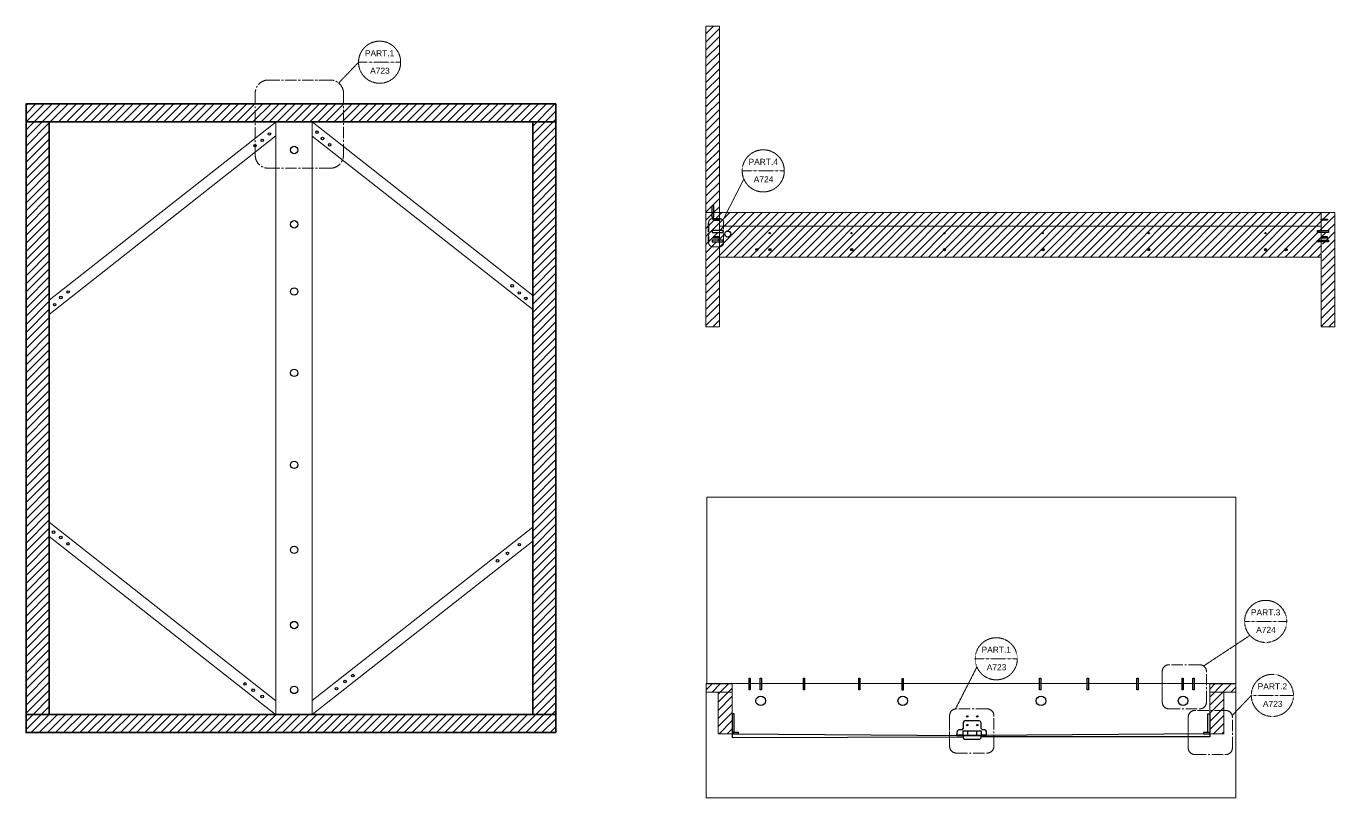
# Model space of a CAD drawing. Header units: millimetres. Extents: x 3542 to 25387, y 4250 to 11307.
# Drawn here: x 3542 to 7891, y 6790 to 9356 of the extents above; entities that cross this region are included whole.
import ezdxf
from ezdxf.enums import TextEntityAlignment as Align

# ---------------------------------------------------------------- set-up
doc = ezdxf.new("R2010")
doc.units = ezdxf.units.MM
doc.linetypes.add('CENTER2', pattern=[1.125, 0.75, -0.125, 0.125, -0.125])
for name, color, linetype, lineweight in [('A-ANNO-SYMB', 3, 'Continuous', 18), ('A-ELEV-MBE', 7, 'Continuous', 18), ('A-SECT-MCUT', 7, 'Continuous', 35)]:
    doc.layers.add(name, color=color, linetype=linetype, lineweight=lineweight)
doc.layers.add('particolari', color=6, linetype='Continuous')
doc.styles.add('ARIAL', font='Arial.ttf')

msp = doc.modelspace()

# ---------------------------------------------------------------- hatches: boundary and pattern name
at = {"layer": 'A-SECT-MCUT', "true_color": 0x636466}
h = msp.add_hatch(dxfattribs=at)
h.set_pattern_fill('ANSI31', color=251, scale=6)
h.paths.add_polyline_path([(5845.7, 9355.7), (5800.7, 9355.7), (5800.7, 8735.7), (5845.7, 8735.7)])
edge = h.paths.add_edge_path()
edge.add_line((5845.7, 8638.2), (5841.8, 8638.2))
edge.add_line((5841.8, 8638.2), (5841.8, 8639.2))
edge.add_arc((5844.7, 8642.7), 4.59, 129.7461, 230.2539, ccw=False)
edge.add_line((5841.8, 8646.3), (5841.8, 8644.5))
edge.add_line((5841.8, 8644.5), (5845.7, 8644.5))
edge.add_line((5845.7, 8644.5), (5845.7, 8651.7))
edge.add_line((5845.7, 8651.7), (5825.1, 8651.7))
edge.add_line((5825.1, 8651.7), (5825.1, 8654.8))
edge.add_line((5825.1, 8654.8), (5845.7, 8654.8))
edge.add_line((5845.7, 8654.8), (5845.7, 8669.7))
edge.add_line((5845.7, 8669.7), (5841.8, 8669.7))
edge.add_line((5841.8, 8669.7), (5841.8, 8670.7))
edge.add_arc((5844.7, 8674.2), 4.59, 129.7461, 230.2539, ccw=False)
edge.add_line((5841.8, 8677.7), (5841.8, 8675.9))
edge.add_line((5841.8, 8675.9), (5845.7, 8675.9))
edge.add_line((5845.7, 8675.9), (5845.7, 8711.2))
edge.add_line((5845.7, 8711.2), (5825.2, 8711.2))
edge.add_line((5825.2, 8711.2), (5825.2, 8714.2))
edge.add_line((5825.2, 8714.2), (5845.7, 8714.2))
edge.add_line((5845.7, 8714.2), (5845.7, 8735.7))
edge.add_line((5845.7, 8735.7), (5826, 8735.7))
edge.add_arc((5822.9, 8739.1), 4.59, 226.7203, 313.2797, ccw=False)
edge.add_line((5819.7, 8735.7), (5800.7, 8735.7))
edge.add_line((5800.7, 8735.7), (5800.7, 8355.7))
edge.add_line((5800.7, 8355.7), (5845.7, 8355.7))
edge.add_line((5845.7, 8355.7), (5845.7, 8638.2))
edge = h.paths.add_edge_path(flags=16)
edge.add_line((5823.6, 8642.5), (5821.3, 8641.3))
edge.add_line((5821.3, 8641.3), (5824, 8639.7))
edge.add_arc((5828.1, 8641.7), 4.59, 170.2914, 206.361, ccw=False)
edge = h.paths.add_edge_path(flags=16)
edge.add_line((5824.2, 8643.3), (5826.6, 8643.3))
edge.add_line((5826.6, 8643.3), (5828.7, 8643.3))
edge.add_line((5828.7, 8643.3), (5831.2, 8643.3))
edge.add_line((5831.2, 8643.3), (5833.3, 8643.3))
edge.add_line((5833.3, 8643.3), (5835.7, 8643.3))
edge.add_line((5835.7, 8643.3), (5837.9, 8643.3))
edge.add_line((5837.9, 8643.3), (5839.7, 8643.3))
edge.add_arc((5842.5, 8641.9), 3.1, -112.9427, 152.1117, ccw=False)
edge.add_line((5841.2, 8639), (5837.5, 8638.2))
edge.add_line((5837.5, 8638.2), (5835.3, 8638.2))
edge.add_line((5835.3, 8638.2), (5834.1, 8639))
edge.add_line((5834.1, 8639), (5831.5, 8639))
edge.add_line((5831.5, 8639), (5829.2, 8639))
edge.add_line((5829.2, 8639), (5826.7, 8639))
edge.add_line((5826.7, 8639), (5825, 8639))
edge.add_arc((5828.6, 8641.9), 4.59, 162.1845, 219.1977, ccw=False)
edge = h.paths.add_edge_path(flags=0)
edge.add_line((5826.2, 8643.1), (5828.2, 8643.1))
edge.add_line((5828.2, 8643.1), (5830.7, 8643.1))
edge.add_line((5830.7, 8643.1), (5832.8, 8643.1))
edge.add_line((5832.8, 8643.1), (5835.3, 8643.1))
edge.add_line((5835.3, 8643.1), (5837.4, 8643.1))
edge.add_line((5837.4, 8643.1), (5837.8, 8643.1))
edge.add_arc((5842.4, 8642.4), 4.59, 171.4919, 223.8817)
edge.add_line((5839.1, 8639.2), (5836.9, 8639.2))
edge.add_line((5836.9, 8639.2), (5834.6, 8639.2))
edge.add_line((5834.6, 8639.2), (5832, 8639.2))
edge.add_line((5832, 8639.2), (5829.6, 8639.2))
edge.add_line((5829.6, 8639.2), (5827.2, 8639.2))
edge.add_line((5827.2, 8639.2), (5826.6, 8639.2))
edge.add_arc((5830.5, 8641.6), 4.59, 161.2785, 211.3425, ccw=False)
edge = h.paths.add_edge_path(flags=16)
edge.add_line((5823.6, 8674), (5821.3, 8672.8))
edge.add_line((5821.3, 8672.8), (5824, 8671.2))
edge.add_arc((5828.1, 8673.2), 4.59, 170.2914, 206.361, ccw=False)
edge = h.paths.add_edge_path(flags=16)
edge.add_line((5824.2, 8674.8), (5826.6, 8674.8))
edge.add_line((5826.6, 8674.8), (5828.7, 8674.8))
edge.add_line((5828.7, 8674.8), (5831.2, 8674.8))
edge.add_line((5831.2, 8674.8), (5833.3, 8674.8))
edge.add_line((5833.3, 8674.8), (5835.7, 8674.8))
edge.add_line((5835.7, 8674.8), (5837.9, 8674.8))
edge.add_line((5837.9, 8674.8), (5839.7, 8674.8))
edge.add_arc((5844.2, 8674), 4.59, 169.7318, 229.4371)
edge.add_line((5841.2, 8670.5), (5838.6, 8670.5))
edge.add_line((5838.6, 8670.5), (5836.4, 8670.5))
edge.add_line((5836.4, 8670.5), (5834.1, 8670.5))
edge.add_line((5834.1, 8670.5), (5831.5, 8670.5))
edge.add_line((5831.5, 8670.5), (5829.2, 8670.5))
edge.add_line((5829.2, 8670.5), (5826.7, 8670.5))
edge.add_line((5826.7, 8670.5), (5825, 8670.5))
edge.add_arc((5828.6, 8673.4), 4.59, 162.1845, 219.1977, ccw=False)
edge = h.paths.add_edge_path(flags=0)
edge.add_line((5826.2, 8674.6), (5828.2, 8674.6))
edge.add_line((5828.2, 8674.6), (5830.7, 8674.6))
edge.add_line((5830.7, 8674.6), (5832.8, 8674.6))
edge.add_line((5832.8, 8674.6), (5835.3, 8674.6))
edge.add_line((5835.3, 8674.6), (5837.4, 8674.6))
edge.add_line((5837.4, 8674.6), (5837.8, 8674.6))
edge.add_arc((5842.4, 8673.9), 4.59, 171.4919, 223.8817)
edge.add_line((5839.1, 8670.7), (5836.9, 8670.7))
edge.add_line((5836.9, 8670.7), (5834.6, 8670.7))
edge.add_line((5834.6, 8670.7), (5832, 8670.7))
edge.add_line((5832, 8670.7), (5829.6, 8670.7))
edge.add_line((5829.6, 8670.7), (5827.2, 8670.7))
edge.add_line((5827.2, 8670.7), (5826.6, 8670.7))
edge.add_arc((5830.5, 8673.1), 4.59, 161.2785, 211.3425, ccw=False)
edge = h.paths.add_edge_path(flags=16)
edge.add_line((5822.6, 8722.9), (5823.8, 8720.6))
edge.add_line((5823.8, 8720.6), (5825.4, 8723.3))
edge.add_arc((5823.4, 8727.4), 4.59, 260.2914, 296.361, ccw=False)
edge = h.paths.add_edge_path(flags=16)
edge.add_line((5821.8, 8723.5), (5821.8, 8726))
edge.add_line((5821.8, 8726), (5821.8, 8728))
edge.add_line((5821.8, 8728), (5821.8, 8730.5))
edge.add_line((5821.8, 8730.5), (5821.8, 8732.6))
edge.add_line((5821.8, 8732.6), (5822, 8734.6))
edge.add_line((5822, 8734.6), (5822, 8732.6))
edge.add_arc((5822.6, 8737.1), 4.59, 262.4601, 319.1903)
edge.add_line((5826.1, 8734.1), (5826.1, 8733.4))
edge.add_line((5826.1, 8733.4), (5826.1, 8730.8))
edge.add_line((5826.1, 8730.8), (5826.1, 8728.5))
edge.add_line((5826.1, 8728.5), (5826.1, 8726))
edge.add_line((5826.1, 8726), (5826.1, 8724.3))
edge.add_arc((5823.2, 8727.9), 4.59, 252.1845, 309.1977, ccw=False)
edge = h.paths.add_edge_path(flags=0)
edge.add_line((5822, 8727.5), (5822, 8730))
edge.add_line((5822, 8730), (5822, 8732.1))
edge.add_arc((5822.8, 8736.7), 4.59, 259.8974, 311.7368)
edge.add_line((5825.9, 8733.2), (5825.9, 8731.3))
edge.add_line((5825.9, 8731.3), (5825.9, 8728.9))
edge.add_line((5825.9, 8728.9), (5825.9, 8726.5))
edge.add_line((5825.9, 8726.5), (5825.9, 8725.9))
edge.add_arc((5823.5, 8729.8), 4.59, 251.2785, 301.3425, ccw=False)
edge.add_line((5822, 8725.5), (5822, 8727.5))
h.paths.add_polyline_path([(7890.7, 8735.7), (7845.7, 8735.7), (7845.7, 8714.2), (7866.1, 8714.2), (7866.1, 8711.2), (7845.7, 8711.2), (7845.7, 8690.7), (7845.7, 8673.6), (7849.3, 8673.6), (7851.3, 8674.8), (7850.9, 8674.8), (7849.3, 8674.6), (7849.3, 8671.6), (7849.1, 8654.8), (7866.2, 8654.8), (7866.2, 8651.7), (7845.7, 8651.7), (7845.7, 8642.1), (7849.3, 8642.1), (7851.3, 8643.3), (7850.9, 8643.3), (7849.3, 8643.1), (7849.3, 8640.2), (7845.7, 8355.7), (7890.7, 8355.7)])
edge = h.paths.add_edge_path(flags=16)
edge.add_line((7867, 8639.7), (7869.7, 8641.3))
edge.add_line((7869.7, 8641.3), (7867.5, 8642.5))
edge.add_arc((7862.9, 8641.7), 4.59, -26.361, 9.7086, ccw=False)
edge = h.paths.add_edge_path(flags=16)
edge.add_line((7863.7, 8639), (7861.2, 8639))
edge.add_line((7861.2, 8639), (7858.9, 8639))
edge.add_line((7858.9, 8639), (7856.2, 8639))
edge.add_line((7856.2, 8639), (7853.9, 8639))
edge.add_line((7853.9, 8639), (7851.8, 8639))
edge.add_line((7851.8, 8639), (7850, 8639.2))
edge.add_line((7850, 8639.2), (7852, 8639.2))
edge.add_arc((7848.7, 8642.4), 4.59, 316.1183, 371.4082)
edge.add_line((7853.2, 8643.3), (7853.6, 8643.3))
edge.add_line((7853.6, 8643.3), (7855.7, 8643.3))
edge.add_line((7855.7, 8643.3), (7858.2, 8643.3))
edge.add_line((7858.2, 8643.3), (7860.3, 8643.3))
edge.add_line((7860.3, 8643.3), (7862.7, 8643.3))
edge.add_line((7862.7, 8643.3), (7864.8, 8643.3))
edge.add_line((7864.8, 8643.3), (7866.8, 8643.3))
edge.add_arc((7862.5, 8641.9), 4.59, -39.1977, 17.8155, ccw=False)
edge.add_line((7866, 8639), (7863.7, 8639))
edge = h.paths.add_edge_path(flags=0)
edge.add_line((7864.9, 8643.1), (7864.5, 8643.1))
edge.add_arc((7860, 8641.8), 4.59, -34.357, 16.0677, ccw=False)
edge.add_line((7863.8, 8639.2), (7864.4, 8639.2))
edge.add_arc((7860.5, 8641.6), 4.59, 328.6575, 378.7215)
edge = h.paths.add_edge_path(flags=0)
edge.add_line((7859.7, 8639.2), (7857.1, 8639.2))
edge.add_line((7857.1, 8639.2), (7854.8, 8639.2))
edge.add_line((7854.8, 8639.2), (7852.6, 8639.2))
edge.add_arc((7849.1, 8642.2), 4.59, 319.5355, 371.0779)
edge.add_line((7853.6, 8643.1), (7855.3, 8643.1))
edge.add_line((7855.3, 8643.1), (7857.8, 8643.1))
edge.add_line((7857.8, 8643.1), (7859.9, 8643.1))
edge.add_line((7859.9, 8643.1), (7862.8, 8643.1))
edge.add_arc((7858.3, 8642), 4.59, -36.5456, 14.2208, ccw=False)
edge.add_line((7862, 8639.2), (7859.7, 8639.2))
edge = h.paths.add_edge_path(flags=16)
edge.add_line((7867, 8671.2), (7869.7, 8672.8))
edge.add_line((7869.7, 8672.8), (7867.5, 8674))
edge.add_arc((7862.9, 8673.2), 4.59, -26.361, 9.7086, ccw=False)
edge = h.paths.add_edge_path(flags=16)
edge.add_line((7863.7, 8670.5), (7861.2, 8670.5))
edge.add_line((7861.2, 8670.5), (7858.9, 8670.5))
edge.add_line((7858.9, 8670.5), (7856.2, 8670.5))
edge.add_line((7856.2, 8670.5), (7853.9, 8670.5))
edge.add_line((7853.9, 8670.5), (7851.8, 8670.5))
edge.add_line((7851.8, 8670.5), (7850, 8670.7))
edge.add_line((7850, 8670.7), (7852, 8670.7))
edge.add_arc((7848.7, 8673.9), 4.59, 316.1183, 371.4082)
edge.add_line((7853.2, 8674.8), (7853.6, 8674.8))
edge.add_line((7853.6, 8674.8), (7855.7, 8674.8))
edge.add_line((7855.7, 8674.8), (7858.2, 8674.8))
edge.add_line((7858.2, 8674.8), (7860.3, 8674.8))
edge.add_line((7860.3, 8674.8), (7862.7, 8674.8))
edge.add_line((7862.7, 8674.8), (7864.8, 8674.8))
edge.add_line((7864.8, 8674.8), (7866.8, 8674.8))
edge.add_arc((7862.5, 8673.4), 4.59, -39.1977, 17.8155, ccw=False)
edge.add_line((7866, 8670.5), (7863.7, 8670.5))
edge = h.paths.add_edge_path(flags=0)
edge.add_line((7864.9, 8674.6), (7864.5, 8674.6))
edge.add_arc((7860, 8673.3), 4.59, -34.357, 16.0677, ccw=False)
edge.add_line((7863.8, 8670.7), (7864.4, 8670.7))
edge.add_arc((7860.5, 8673.1), 4.59, 328.6575, 378.7215)
edge = h.paths.add_edge_path(flags=0)
edge.add_line((7859.7, 8670.7), (7857.1, 8670.7))
edge.add_line((7857.1, 8670.7), (7854.8, 8670.7))
edge.add_line((7854.8, 8670.7), (7852.6, 8670.7))
edge.add_arc((7849.1, 8673.7), 4.59, 319.5355, 371.0779)
edge.add_line((7853.6, 8674.6), (7855.3, 8674.6))
edge.add_line((7855.3, 8674.6), (7857.8, 8674.6))
edge.add_line((7857.8, 8674.6), (7859.9, 8674.6))
edge.add_line((7859.9, 8674.6), (7862.8, 8674.6))
edge.add_arc((7858.3, 8673.5), 4.59, -36.5456, 14.2208, ccw=False)
edge.add_line((7862, 8670.7), (7859.7, 8670.7))
h.paths.add_polyline_path([(5956.6, 8540.6), (5956.6, 8508.5)])
h.paths.add_polyline_path([(7715.2, 8540.4), (7715.2, 8508.5)])
h = msp.add_hatch(dxfattribs=at)
h.set_pattern_fill('ANSI31', color=251, scale=6, angle=-180)
h.paths.add_polyline_path([(5225.1, 7067.1), (5301.9, 7067.1), (5301.9, 9037.2), (5225.1, 9037.2)])
h.paths.add_polyline_path([(3541.9, 7067.1), (3618.8, 7067.1), (3618.8, 9037.2), (3541.9, 9037.2)])
h.paths.add_polyline_path([(3541.9, 9037.2), (5301.9, 9037.2), (5301.9, 9097.1), (5225.1, 9097.1), (3541.9, 9097.1)])
h = msp.add_hatch(dxfattribs=at)
h.set_pattern_fill('ANSI31', color=251, scale=6)
h.paths.add_polyline_path([(5888.3, 7141.3), (5841.6, 7141.3), (5841.6, 7003), (5888.3, 7003)])
h.paths.add_polyline_path([(5888.3, 7141.3), (5888.3, 7168.7), (5801.6, 7168.7), (5801.6, 7141.3)])
h = msp.add_hatch(dxfattribs=at)
h.set_pattern_fill('ANSI31', color=251, scale=6)
h.paths.add_polyline_path([(7521.8, 7141.3), (7475.1, 7141.3), (7475.1, 7003), (7521.8, 7003)])
h.paths.add_polyline_path([(7561.6, 7168.7), (7475.1, 7168.7), (7475.1, 7141.3), (7521.8, 7141.3), (7561.6, 7141.3)])
h = msp.add_hatch(dxfattribs=at)
h.set_pattern_fill('ANSI31', color=251, scale=6, angle=-180)
h.paths.add_polyline_path([(5301.9, 7007.1), (5301.9, 7067.1), (5225.1, 7067.1), (3541.9, 7067.1), (3541.9, 7007.1)])

# ---------------------------------------------------------------- linework, layer by layer
at = {"layer": 'A-ANNO-SYMB', "linetype": 'CENTER2'}
for p, q in [((4646.4, 9235.8), (4580.5, 9166.6)), ((4646.4, 9235.8), (4786.4, 9235.8)), ((5921.3, 8874.6), (6061.3, 8874.6)), ((7590.8, 7376.6), (7730.8, 7376.6)), ((7608.6, 7330), (7455.2, 7228.8)), ((6701.2, 7224.9), (6630, 7085.5)), ((6695.6, 7252.3), (6835.6, 7252.3)), ((7613.2, 7130.5), (7549.7, 7063.8)), ((7613.2, 7130.5), (7753.2, 7130.5))]:
    msp.add_line(p, q, dxfattribs=at)
at = {"layer": 'A-ANNO-SYMB'}
msp.add_line((5926.8, 8847.2), (5857, 8710.3), dxfattribs=at)
at = {"layer": 'A-ANNO-SYMB', "linetype": 'CENTER2', "ltscale": 40}
for p, q in [((5809.6, 8636.2), (5809.6, 8701.9)), ((5845.7, 8716), (5823.6, 8716)), ((5859.7, 8636.2), (5859.7, 8701.9)), ((5845.7, 8622.1), (5823.6, 8622.1))]:
    msp.add_line(p, q, dxfattribs=at)
at = {"layer": 'A-ANNO-SYMB', "color": 251, "linetype": 'Continuous', "true_color": 0x636466}
for p, q in [((5845.7, 8728.3), (5853.1, 8735.7)), ((5845.7, 8701.4), (5880, 8735.7)), ((5845.7, 8620.6), (5960.8, 8735.7)), ((5845.7, 8593.6), (5987.8, 8735.7)), ((5847.2, 8675.9), (5906.9, 8735.7)), ((5866.7, 8587.7), (6014.7, 8735.7)), ((5872.6, 8674.4), (5933.9, 8735.7)), ((5893.6, 8587.7), (6041.6, 8735.7)), ((5920.6, 8587.7), (6068.6, 8735.7)), ((5973.1, 8613.3), (6095.5, 8735.7)), ((5974.5, 8587.7), (6122.5, 8735.7)), ((6001.4, 8587.7), (6149.4, 8735.7)), ((6028.3, 8587.7), (6176.4, 8735.7)), ((6055.3, 8587.7), (6203.3, 8735.7)), ((6082.2, 8587.7), (6230.2, 8735.7)), ((6109.2, 8587.7), (6257.2, 8735.7)), ((6136.1, 8587.7), (6284.1, 8735.7)), ((6163, 8587.7), (6311.1, 8735.7)), ((6190, 8587.7), (6338, 8735.7)), ((6216.9, 8587.7), (6364.9, 8735.7)), ((6243.9, 8587.7), (6391.9, 8735.7)), ((6270.8, 8587.7), (6418.8, 8735.7)), ((6297.7, 8587.7), (6445.8, 8735.7)), ((6324.7, 8587.7), (6472.7, 8735.7)), ((6351.6, 8587.7), (6499.6, 8735.7)), ((6378.6, 8587.7), (6526.6, 8735.7)), ((6405.5, 8587.7), (6553.5, 8735.7)), ((6432.4, 8587.7), (6580.5, 8735.7)), ((6459.4, 8587.7), (6607.4, 8735.7)), ((6486.3, 8587.7), (6634.3, 8735.7)), ((6540.2, 8587.7), (6688.2, 8735.7)), ((6594.1, 8587.7), (6742.1, 8735.7)), ((6595, 8669.4), (6661.3, 8735.7)), ((6595.3, 8615.8), (6715.2, 8735.7)), ((6621, 8587.7), (6769, 8735.7)), ((6648, 8587.7), (6796, 8735.7)), ((6674.9, 8587.7), (6822.9, 8735.7)), ((6701.9, 8587.7), (6849.9, 8735.7)), ((6728.8, 8587.7), (6876.8, 8735.7)), ((6755.7, 8587.7), (6903.8, 8735.7)), ((6782.7, 8587.7), (6930.7, 8735.7)), ((6809.6, 8587.7), (6957.6, 8735.7)), ((6836.6, 8587.7), (6984.6, 8735.7)), ((6863.5, 8587.7), (7011.5, 8735.7)), ((6890.4, 8587.7), (7038.5, 8735.7)), ((6917.4, 8587.7), (7065.4, 8735.7)), ((6944.3, 8587.7), (7092.3, 8735.7)), ((6971.3, 8587.7), (7119.3, 8735.7)), ((6998.2, 8587.7), (7146.2, 8735.7)), ((7025.1, 8587.7), (7173.2, 8735.7)), ((7052.1, 8587.7), (7200.1, 8735.7)), ((7079, 8587.7), (7227, 8735.7)), ((7106, 8587.7), (7254, 8735.7)), ((7132.9, 8587.7), (7280.9, 8735.7)), ((7159.9, 8587.7), (7307.9, 8735.7)), ((7186.8, 8587.7), (7334.8, 8735.7)), ((7213.7, 8587.7), (7361.7, 8735.7)), ((7240.7, 8587.7), (7388.7, 8735.7)), ((7267.6, 8587.7), (7415.6, 8735.7)), ((7294.6, 8587.7), (7442.6, 8735.7)), ((7321.5, 8587.7), (7469.5, 8735.7)), ((7348.4, 8587.7), (7496.5, 8735.7)), ((7375.4, 8587.7), (7523.4, 8735.7)), ((7402.3, 8587.7), (7550.3, 8735.7)), ((7429.3, 8587.7), (7577.3, 8735.7)), ((7456.2, 8587.7), (7604.2, 8735.7)), ((7483.1, 8587.7), (7631.2, 8735.7)), ((7510.1, 8587.7), (7658.1, 8735.7)), ((7537, 8587.7), (7685, 8735.7)), ((7564, 8587.7), (7712, 8735.7)), ((7590.9, 8587.7), (7738.9, 8735.7)), ((7617.8, 8587.7), (7765.9, 8735.7)), ((7644.8, 8587.7), (7792.8, 8735.7)), ((7671.7, 8587.7), (7819.7, 8735.7)), ((7725.6, 8587.7), (7845.7, 8707.8)), ((7726.4, 8615.4), (7845.7, 8734.7)), ((5845.7, 8647.5), (5863.4, 8665.3)), ((6513.3, 8587.7), (6591.8, 8666.3)), ((7752.5, 8587.7), (7845.7, 8680.8)), ((5970.3, 8610.5), (5971.8, 8612)), ((6567.2, 8587.7), (6590.7, 8611.3)), ((6591.7, 8612.3), (6594.3, 8614.8)), ((7698.7, 8587.7), (7725.6, 8614.6)), ((7779.5, 8587.7), (7845.7, 8653.9)), ((7806.4, 8587.7), (7845.7, 8626.9)), ((5947.5, 8587.7), (5969, 8609.2)), ((7833.4, 8587.7), (7845.7, 8600))]:
    msp.add_line(p, q, dxfattribs=at)
at = {"layer": 'A-ANNO-SYMB', "linetype": 'CENTER2', "ltscale": 50}
for points in [[(4347, 9176.7, 0.414214), (4303, 9132.7), (4303, 8927.3, 0.414214), (4347, 8883.3), (4552.4, 8883.3, 0.414214), (4596.4, 8927.3), (4596.4, 9132.7, 0.414214), (4552.4, 9176.7), (4347, 9176.7), (4552.4, 9176.7)], [(7317.3, 7107.8, 0.414214), (7339.3, 7085.8), (7442, 7085.8, 0.414214), (7464, 7107.8), (7464, 7210.5, 0.414214), (7442, 7232.5), (7339.3, 7232.5, 0.414214), (7317.3, 7210.5), (7317.3, 7107.8), (7317.3, 7210.5)], [(6610.7, 6960.9, 0.414214), (6632.7, 6938.9), (6735.4, 6938.9, 0.414214), (6757.4, 6960.9), (6757.4, 7063.6, 0.414214), (6735.4, 7085.7), (6632.7, 7085.7, 0.414214), (6610.7, 7063.6), (6610.7, 6960.9), (6610.7, 7063.6)], [(7403.6, 6955.8, 0.414214), (7425.6, 6933.8), (7528.3, 6933.8, 0.414214), (7550.3, 6955.8), (7550.3, 7058.5, 0.414214), (7528.3, 7080.5), (7425.6, 7080.5, 0.414214), (7403.6, 7058.5), (7403.6, 6955.8), (7403.6, 7058.5)]]:
    msp.add_lwpolyline(points, format="xyb", dxfattribs=at)
at = {"layer": 'A-ANNO-SYMB', "linetype": 'CENTER2'}
for centre in [(4716.4, 9235.8), (5991.3, 8874.6), (7660.8, 7376.6), (6765.6, 7252.3), (7683.2, 7130.5)]:
    msp.add_circle(centre, 70, dxfattribs=at)
at = {"layer": 'A-ANNO-SYMB', "linetype": 'CENTER2', "ltscale": 40}
for centre, start, end in [((5823.6, 8701.9), 90, 180), ((5845.7, 8701.9), 0, 90), ((5823.6, 8636.2), 180, 270), ((5845.7, 8636.2), 270, 0)]:
    msp.add_arc(centre, 14.1, start, end, dxfattribs=at)
at = {"layer": 'A-ELEV-MBE'}
for p, q in [((4373.2, 9038), (3618.8, 8444.5)), ((4492.7, 9037.2), (5225.1, 8459.9)), ((4372.1, 8990.9), (3618.8, 8397.1)), ((4492.7, 8989.9), (5225.1, 8413.7)), ((4372.1, 7112.2), (3618.8, 7706.1)), ((4370.8, 7067.1), (3618.8, 7658.7)), ((4492.7, 7113.3), (5225.1, 7689.5)), ((4492.7, 7067.1), (5225.1, 7643.3)), ((5801.6, 7168.7), (5887.8, 7168.7)), ((7561.8, 7168.7), (7475.5, 7168.7))]:
    msp.add_line(p, q, dxfattribs=at)
for points in [[(5800.7, 9355.7), (5800.7, 8735.7), (5845.7, 8735.7), (5845.7, 9355.7)], [(5301.9, 7007.1), (5301.9, 9097.1), (3541.9, 9097.1), (3541.9, 7007.1)], [(4492.7, 7067.1), (4372.1, 7067.1), (4372.1, 9037.2), (4492.7, 9037.2)], [(5800.7, 8735.7), (5800.7, 8355.7), (5845.7, 8355.7), (5845.7, 8735.7)], [(5845.7, 8690.7), (7845.7, 8690.7), (7845.7, 8735.7), (5845.7, 8735.7)], [(5845.7, 8735.7), (7845.7, 8735.7), (7845.7, 8587.7), (5845.7, 8587.7)], [(7890.7, 8735.7), (7890.7, 8355.7), (7845.7, 8355.7), (7845.7, 8735.7)], [(5803.7, 7789.9), (5803.7, 7169.9), (7561.6, 7169.9), (7561.6, 7789.9)], [(5801.6, 7169.9), (7561.6, 7169.9), (7561.6, 6789.9), (5801.6, 6789.9)], [(5801.6, 7168.7), (5888.3, 7168.7), (5888.3, 7141.3), (5801.6, 7141.3)], [(5888.3, 7141.3), (5888.3, 7003), (5841.6, 7003), (5841.6, 7141.3)], [(7561.8, 7168.7), (7475.1, 7168.7), (7475.1, 7141.3), (7561.8, 7141.3)], [(7475.1, 7141.3), (7475.1, 7003), (7521.8, 7003), (7521.8, 7141.3)]]:
    msp.add_lwpolyline(points, close=True, dxfattribs=at)
at = {"layer": 'A-SECT-MCUT', "linetype": 'CENTER2', "ltscale": 40}
msp.add_line((5809.6, 8701.9), (5809.6, 8636.2), dxfattribs=at)
at = {"layer": 'A-SECT-MCUT'}
for points in [[(5301.9, 9037.2), (3541.9, 9037.2), (3541.9, 9097.1), (5301.9, 9097.1)], [(5301.9, 7007.1), (3541.9, 7007.1), (3541.9, 7067.1), (5301.9, 7067.1)]]:
    msp.add_lwpolyline(points, close=True, dxfattribs=at)
for points in [[(3618.8, 9037.2), (3618.8, 7067.1), (3541.9, 7067.1), (3541.9, 9097.1), (3618.8, 9097.1)], [(5225.1, 9097.1), (5301.9, 9097.1), (5301.9, 7067.1), (5225.1, 7067.1), (5225.1, 9037.2)]]:
    msp.add_lwpolyline(points, dxfattribs=at)
at = {"layer": 'particolari'}
for p, q in [((5825.2, 8714.2), (5845.7, 8714.2)), ((5825.2, 8711.2), (5845.7, 8711.2)), ((5888.3, 7003), (6655.3, 6997.2)), ((5888.3, 7003), (5888.3, 6990.8)), ((7475.1, 7003), (6715.3, 6997)), ((7475.1, 7003), (7475.1, 6993.3)), ((5888.3, 6990.8), (6654.8, 6992.8)), ((7475.1, 6993.3), (6715.3, 6992.8))]:
    msp.add_line(p, q, dxfattribs=at)
for points in [[(5827.2, 8720.7), (5827.2, 8757.9), (5820.9, 8757.9), (5820.9, 8720.7)], [(5845.7, 8711.2), (5825.2, 8711.2), (5825.2, 8714.2), (5845.7, 8714.2)], [(7845.7, 8714.2), (7866.1, 8714.2), (7866.1, 8711.2), (7845.7, 8711.2)], [(5858.4, 8675.9), (5821.3, 8675.9), (5821.3, 8669.7), (5858.4, 8669.7)], [(5845.6, 8654.8), (5825.1, 8654.8), (5825.1, 8651.7), (5845.6, 8651.7)], [(7832.6, 8675.9), (7869.9, 8675.9), (7869.9, 8669.8), (7832.6, 8669.8)], [(7866.2, 8654.8), (7845.7, 8654.8), (7845.7, 8651.7), (7866.2, 8651.7)], [(5858.2, 8644.5), (5821, 8644.5), (5821, 8638.2), (5858.2, 8638.2)], [(7832.6, 8644.4), (7869.9, 8644.4), (7869.9, 8638.2), (7832.6, 8638.2)], [(5948.2, 7149.4), (5944.4, 7149.4), (5944.4, 7188), (5948.2, 7188)], [(5985.2, 7148.8), (5981.4, 7148.8), (5981.4, 7187.4), (5985.2, 7187.4)], [(6128.8, 7149.4), (6124.9, 7149.4), (6124.9, 7188), (6128.8, 7188)], [(6312.2, 7149.4), (6308.4, 7149.4), (6308.4, 7188), (6312.2, 7188)], [(6456.5, 7148.1), (6452.6, 7148.1), (6452.6, 7186.6), (6456.5, 7186.6)], [(6913.4, 7149.4), (6909.6, 7149.4), (6909.6, 7188), (6913.4, 7188)], [(7071.9, 7149.4), (7068, 7149.4), (7068, 7188), (7071.9, 7188)], [(7236.7, 7149.4), (7232.8, 7149.4), (7232.8, 7188), (7236.7, 7188)], [(7387, 7148.8), (7383.2, 7148.8), (7383.2, 7187.4), (7387, 7187.4)], [(7423, 7149.4), (7419.1, 7149.4), (7419.1, 7188), (7423, 7188)], [(5888.3, 7006.8), (5894.6, 7006.8), (5894.6, 7069.5), (5888.3, 7069.5)], [(7475.1, 7006.8), (7468.8, 7006.8), (7468.8, 7069.5), (7475.1, 7069.5)], [(5909.1, 7006.8), (5888.3, 7006.8), (5888.3, 7003), (5909.1, 7003)], [(6655.3, 6997.2), (6655.3, 7012.6), (6715.3, 7012.6), (6715.3, 6997.2)], [(6655.3, 6997.2), (6655.3, 7012.6), (6669.6, 7012.6), (6669.6, 6997.2)], [(6701.1, 6997), (6701.1, 7012.4), (6715.3, 7012.4), (6715.3, 6997)], [(7475.1, 7006.8), (7454.3, 7006.8), (7454.3, 7003), (7475.1, 7003)], [(6635.1, 6997.2), (6635.1, 6998.9), (6655.3, 6998.9), (6655.3, 6997.2)], [(6715.3, 6997.1), (6715.3, 6998.9), (6733.7, 6998.9), (6733.7, 6997.2)]]:
    msp.add_lwpolyline(points, close=True, dxfattribs=at)
for points in [[(6709.2, 7046.1), (6661.3, 7046.1)], [(6635.1, 7009.5), (6635.1, 6997.2), (6733.7, 6997.2), (6733.7, 7010.3)], [(6650, 7015.5), (6641.6, 7015.5)], [(6655.3, 7040.3), (6655.3, 7020.9)], [(6715.3, 7021), (6715.3, 7039.8)], [(6728, 7015.5), (6720.1, 7015.5)], [(6655.3, 6997.2), (6655.3, 6990.6)], [(6660.5, 6985.1), (6710.5, 6985.1)], [(6715.3, 6989.9), (6715.3, 6997.2)]]:
    msp.add_lwpolyline(points, dxfattribs=at)
for centre, radius in [((4508.6, 9003.1), 4.19), ((4302.5, 8958.3), 4.19), ((4326.4, 8976.2), 4.19), ((4350.3, 8997.1), 4.19), ((4526.5, 8982.2), 4.19), ((4550.4, 8961.3), 4.19), ((4432.4, 8944), 12.3), ((4432.4, 8696.9), 12.3), ((5873.4, 8664.4), 10), ((6013, 8667.8), 2.23), ((6284.6, 8667.8), 2.23), ((6593.5, 8667.8), 2.23), ((6920.3, 8667.8), 2.23), ((7272.3, 8667.8), 2.23), ((7660.2, 8667.8), 2.23), ((5969.7, 8612.6), 3.45), ((5969.7, 8612.6), 2.23), ((6013.5, 8612.6), 3.45), ((6013.5, 8612.6), 2.23), ((6285.1, 8612.6), 3.45), ((6285.1, 8612.6), 2.23), ((6593.9, 8612.6), 3.45), ((6593.9, 8612.6), 2.23), ((6920.8, 8612.6), 3.45), ((6920.8, 8612.6), 2.23), ((7272.8, 8612.6), 3.45), ((7272.8, 8612.6), 2.23), ((7660.6, 8612.6), 3.45), ((7660.6, 8612.6), 2.23), ((7728.4, 8612.6), 3.45), ((7728.4, 8612.6), 2.23), ((4432.4, 8473.4), 12.3), ((5156.8, 8492.5), 4.19), ((3657.4, 8453.7), 4.19), ((3681.2, 8471.6), 4.19), ((5180.7, 8468.6), 4.19), ((5202.2, 8450.5), 4.19), ((3636.5, 8429.8), 4.19), ((4432.4, 8202.8), 12.3), ((4432.4, 7896.9), 12.3), ((3633, 7673.4), 4.19), ((3656.9, 7655.4), 4.19), ((3680.8, 7634.5), 4.19), ((4432.4, 7614.7), 12.3), ((5180.9, 7631.8), 4.19), ((5108.4, 7578.1), 4.19), ((5141.2, 7602.6), 4.19), ((4432.4, 7364.5), 12.3), ((4601.5, 7176.6), 4.19), ((4627.3, 7196.5), 4.19), ((4269.2, 7168.8), 4.19), ((4296.1, 7147.9), 4.19), ((4432.4, 7148.7), 12.3), ((4573, 7152.8), 4.19), ((4326, 7127), 4.19), ((5982.8, 7112.5), 15.8), ((6454.8, 7112.5), 15.8), ((6914.3, 7112.5), 15.8), ((7386.3, 7112.5), 15.8), ((6669.1, 7060.9), 2.23), ((6702.6, 7060.9), 2.23), ((6669.1, 7032.1), 2.23), ((6702.6, 7032.1), 2.23)]:
    msp.add_circle(centre, radius, dxfattribs=at)
for centre, start, end in [((6663.9, 7037.5), 106.8962, 162.0588), ((6706.6, 7037.5), 14.9508, 73.1038), ((6643.7, 7006.7), 103.0065, 161.684), ((6646.9, 7024), 290.1879, 339.9201), ((6724, 7023.7), 197.3771, 244.5743), ((6724, 7023.7), 295.1293, 295.8188), ((6725.3, 7006.9), 21.8451, 73.1879), ((6663.9, 6993.4), 197.9412, 247.372), ((6707, 6993.4), 292.628, 336.899), ((6707, 6993.4), 23.101, 24.4648)]:
    msp.add_arc(centre, 9.03, start, end, dxfattribs=at)

# ---------------------------------------------------------------- texts
at = {"layer": 'A-ANNO-SYMB', "linetype": 'CENTER2', "style": 'ARIAL'}
for tag, p in [('PART.1', (4716.4, 9275.8)), ('PART.4', (5991.3, 8914.6)), ('PART.3', (7660.8, 7416.6)), ('PART.1', (6765.6, 7292.3)), ('PART.2', (7683.2, 7170.5))]:
    msp.add_attdef(tag, text='1', height=20, dxfattribs=at).set_placement(p, align=Align.TOP_CENTER)
for tag, p in [('A723', (4684.9, 9197.7)), ('A724', (5959.7, 8836.5)), ('A724', (7629.3, 7338.5)), ('A723', (6734, 7214.2)), ('A723', (7651.7, 7092.3))]:
    msp.add_attdef(tag, p, '', height=20, dxfattribs=at)

doc.saveas('drawing.dxf')
